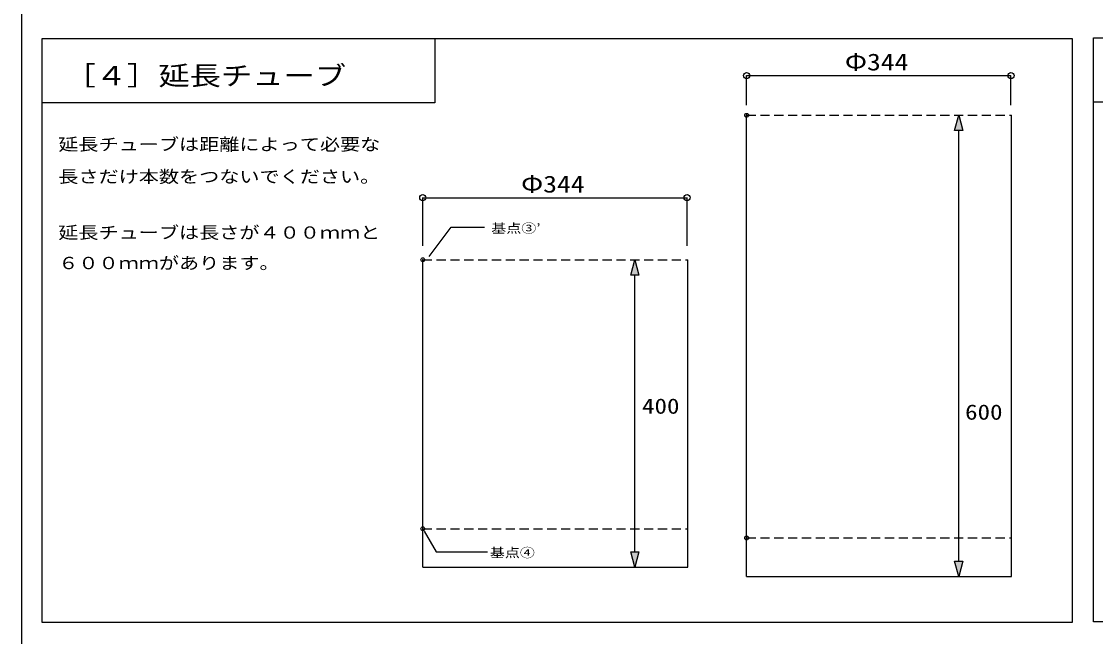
# Model space of a CAD drawing. Units: millimetres at full size, sheet at 1:10; details may follow other scales. Extents: x -2000 to 2000, y -1400 to 1400.
# Drawn here: x -2000 to -602, y -554 to 246 of the extents above; entities that cross this region are included whole.
import ezdxf
from ezdxf.enums import TextEntityAlignment as Align

# ---------------------------------------------------------------- set-up
doc = ezdxf.new("R2010")
doc.units = ezdxf.units.MM
doc.header["$LTSCALE"] = 10
doc.header["$PDMODE"] = 32
doc.header["$PDSIZE"] = 5
doc.linetypes.add('DASHED1', pattern=[1.8, 1.2, -0.6])
for name, color, linetype in [('0-3_ドーム', 7, 'Continuous'), ('8-0', 7, 'Continuous'), ('F-F', 7, 'Continuous')]:
    doc.layers.add(name, color=color, linetype=linetype)
doc.styles.add('ＭＳ ゴシック', font='')
doc.styles.get('ＭＳ ゴシック').set_extended_font_data('MS Gothic')

msp = doc.modelspace()

# ---------------------------------------------------------------- linework, layer by layer
at = {"layer": '0-3_ドーム'}
for p, q in [((-1973.12, -536.01), (-1973.12, 223.99)), ((-1973.12, 223.99), (-632.73, 223.99)), ((-1056.32, 137.07), (-1056.32, 175.8)), ((-1056.32, 175.62), (-712.32, 175.62)), ((-712.32, 137.07), (-712.32, 175.8)), ((-1056.32, -476.01), (-1056.32, 123.99)), ((-711.49, -476.01), (-711.49, 123.99)), ((-780.33, -456.01), (-780.33, 103.99)), ((-1477.76, -45.97), (-1477.76, 16.92)), ((-1477.76, 16.74), (-1133.76, 16.74)), ((-1133.76, -45.97), (-1133.76, 16.92)), ((-1477.76, -464.01), (-1477.76, -64.01)), ((-1132.93, -464.01), (-1132.93, -64.01)), ((-1201.76, -444.01), (-1201.76, -84.01)), ((-1477.76, -464.01), (-1132.93, -464.01)), ((-1056.32, -476.01), (-711.49, -476.01)), ((-632.73, -536.01), (-1973.12, -536.01))]:
    msp.add_line(p, q, dxfattribs=at)
at = {"layer": '0-3_ドーム', "linetype": 'DASHED1'}
for p, q in [((-1056.32, 123.99), (-711.49, 123.99)), ((-1477.76, -64.01), (-1132.93, -64.01)), ((-1477.76, -414.01), (-1132.93, -414.01)), ((-1056.32, -426.01), (-711.49, -426.01))]:
    msp.add_line(p, q, dxfattribs=at)
at = {"layer": '0-3_ドーム'}
for points in [[(-1973.12, 223.99), (-1462.12, 223.99), (-1462.12, 139.99), (-1973.12, 139.99)], [(-604.95, 224.93), (-6.35, 224.93), (-6.35, -535.07), (-604.95, -535.07)], [(-604.95, 224.93), (-6.35, 224.93), (-6.35, 140.93), (-604.95, 140.93)], [(-780.33, 123.99), (-774.97, 103.99), (-785.69, 103.99)], [(-1201.76, -64.01), (-1196.4, -84.01), (-1207.12, -84.01)], [(-1201.76, -464.01), (-1207.12, -444.01), (-1196.4, -444.01)], [(-780.33, -476.01), (-785.69, -456.01), (-774.97, -456.01)]]:
    msp.add_lwpolyline(points, close=True, dxfattribs=at)
for points in [[(-1469.39, -59.82), (-1440.63, -21.82), (-1397.64, -21.82)], [(-1476.08, -416.99), (-1460.5, -443.99), (-1393.51, -443.99)]]:
    msp.add_lwpolyline(points, dxfattribs=at)
for centre in [(-1056.32, 175.62), (-712.32, 175.62), (-1477.76, 16.74), (-1133.76, 16.74)]:
    msp.add_circle(centre, 4, dxfattribs=at)
for p in [(-1056.32, 123.99), (-1477.76, -64.01), (-1477.76, -414.01), (-1056.32, -426.01)]:
    msp.add_point(p, dxfattribs=at)
at = {"layer": '0-3_ドーム', "color": 8}
for points in [[(-780.33, 123.99), (-774.97, 103.99), (-785.69, 103.99)], [(-1201.76, -64.01), (-1196.4, -84.01), (-1207.12, -84.01)], [(-1201.76, -464.01), (-1207.12, -444.01), (-1196.4, -444.01)], [(-780.33, -476.01), (-785.69, -456.01), (-774.97, -456.01)]]:
    msp.add_solid(points, dxfattribs=at)
at = {"layer": '8-0'}
msp.add_lwpolyline([(-2000, -1400), (2000, -1400), (2000, 1400), (-2000, 1400)], close=True, dxfattribs=at)
at = {"layer": 'F-F'}
msp.add_line((-632.73, 223.99), (-632.73, -536.01), dxfattribs=at)

# ---------------------------------------------------------------- texts
at = {"layer": '0-3_ドーム', "style": 'ＭＳ ゴシック', "width": 1.2}
for s, height, p in [('Φ344', 21.99, (-928.44, 175.71)), ('［４］延長チューブ', 24.89, (-1944.12, 155.6)), ('延長チューブは距離によって必要な', 16, (-1952.12, 73.36)), ('長さだけ本数をつないでください。', 16, (-1952.12, 31.36)), ('Φ344', 21.99, (-1349.87, 16.83)), ('延長チューブは長さが４００ｍｍと', 16, (-1952.12, -41.4)), ('基点③’', 11.94, (-1388.64, -32.59)), ('６００ｍｍがあります。', 16, (-1952.12, -81.05)), ('400', 19.9, (-1192.43, -270.35)), ('600', 19.9, (-772.01, -278.12)), ('基点④', 11.94, (-1390.51, -454.76))]:
    msp.add_text(s, height=height, dxfattribs=at).set_placement(p, align=Align.BOTTOM_LEFT)

doc.saveas('drawing.dxf')
